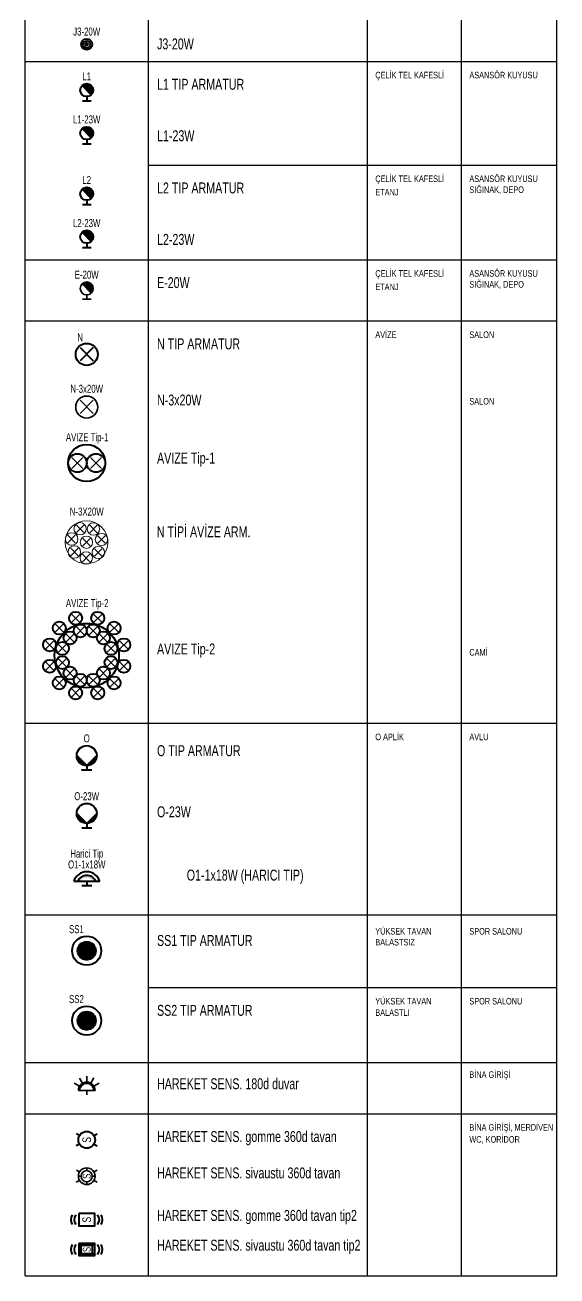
# Model space of a CAD drawing. Header units: millimetres. Extents: x -4521 to 20262, y 301 to 3092.
# Drawn here: x 9026 to 9757, y 301 to 2021 of the extents above; entities that cross this region are included whole.
import ezdxf
from ezdxf.enums import TextEntityAlignment as Align

# ---------------------------------------------------------------- set-up
doc = ezdxf.new("R2010")
doc.units = ezdxf.units.MM
doc.linetypes.add('CONTINOUS', pattern=[0])
doc.linetypes.add('CONTINU', pattern=[0])
for name, color, linetype, lineweight in [('Aydınlatma', 4, 'CONTINOUS', 35), ('Aydınlatma_', 3, 'Continuous', 40), ('Genel', 4, 'CONTINOUS', 40), ('genell', 4, 'Continuous', 25), ('Layer1', 1, 'Continuous', 0), ('Layer6', 6, 'Continuous', 0)]:
    doc.layers.add(name, color=color, linetype=linetype, lineweight=lineweight)
doc.styles.add('Grupcad', font='arial.ttf', dxfattribs={"width": 0.7})
doc.styles.add('ROMANTUR', font='arial.ttf', dxfattribs={"width": 0.7})

# ---------------------------------------------------------------- blocks, each defined once
blk = doc.blocks.new('N-3x20W')
at = {"layer": 'Aydınlatma', "color": 6, "linetype": 'CONTINU'}
for p, q in [((9, 9), (-9, -9)), ((-9, 9), (9, -9))]:
    blk.add_line(p, q, dxfattribs=at)
at = {"layer": 'Aydınlatma', "linetype": 'CONTINU'}
blk.add_circle((0, -0.3079431056394242), 15.11081903452493, dxfattribs=at)
at = {"layer": 'Aydınlatma', "linetype": 'CONTINU', "style": 'Grupcad', "width": 0.7, "flags": 8}
blk.add_attdef('N-3X20W', text='', height=11, dxfattribs=at).set_placement((0, 24.80287592888635), align=Align.MIDDLE_CENTER)
blk = doc.blocks.new('AVIZE Tip-1')
at = {"layer": 'Aydınlatma_', "color": 1, "linetype": 'CONTINU', "lineweight": 0}
for p, q in [((-20.34350356037612, -7.59375), (-5.156003560347017, 7.59375)), ((-20.34350356037612, 7.59375), (-5.156003560347017, -7.59375)), ((5.156003560376121, -7.59375), (20.34350356040522, 7.59375)), ((5.156003560376121, 7.59375), (20.34350356040522, -7.59375))]:
    blk.add_line(p, q, dxfattribs=at)
at = {"layer": 'Aydınlatma_', "color": 6, "linetype": 'CONTINU'}
for centre, radius in [((0, 0), 25.49950712075952), ((-12.74975356037612, 0), 12.74975356038041), ((12.74975356040522, 0), 12.74975356038041)]:
    blk.add_circle(centre, radius, dxfattribs=at)
at = {"layer": 'Aydınlatma_', "color": 4, "linetype": 'Continuous', "style": 'Grupcad', "width": 0.7, "flags": 8}
blk.add_attdef('AVIZE_TIP-1', text='', height=11, dxfattribs=at).set_placement((0.6783069880038965, 35.51473900127894), align=Align.MIDDLE_CENTER)
blk = doc.blocks.new('AVIZE Tip-2')
at = {"layer": 'Aydınlatma_', "color": 1, "linetype": 'CONTINU', "lineweight": 0}
for p, q in [((-9.946989683245192, 56.60976609205682), (-20.57823968328012, 45.97851609202189)), ((-20.57823968328012, 56.60976609205682), (-9.946989683245192, 45.97851609202189)), ((9.94698968323064, 56.60976609205682), (20.57823968326556, 45.97851609202189)), ((20.57823968326556, 56.60976609205682), (9.94698968323064, 45.97851609202189)), ((-32.39157086794148, 43.02688144503918), (-43.02282086797641, 32.39563144500426)), ((-43.02282086797641, 43.02688144503918), (-32.39157086794148, 32.39563144500426)), ((-3.588063332310412, 39.25595432151749), (-14.21931333234534, 28.62470432148257)), ((-14.21931333234534, 39.25595432151749), (-3.588063332310412, 28.62470432148257)), ((3.58806333236862, 39.25595432151749), (14.21931333240354, 28.62470432148257)), ((14.21931333240354, 39.25595432151749), (3.58806333236862, 28.62470432148257)), ((32.39157086791238, 43.02688144503918), (43.0228208679473, 32.39563144500426)), ((43.0228208679473, 43.02688144503918), (32.39157086791238, 32.39563144500426)), ((-45.70312048244523, 19.9393397996464), (-56.33437048248015, 9.30808979961148)), ((-56.33437048248015, 19.9393397996464), (-45.70312048244523, 9.30808979961148)), ((-17.59956446877914, 29.50046664563706), (-28.23081446881406, 18.86921664560214)), ((-28.23081446881406, 29.50046664563706), (-17.59956446877914, 18.86921664560214)), ((17.59956446883734, 29.50046664563706), (28.23081446887227, 18.86921664560214)), ((28.23081446887227, 29.50046664563706), (17.59956446883734, 18.86921664560214)), ((45.70312048244523, 19.9393397996464), (56.33437048248015, 9.30808979961148)), ((56.33437048248015, 19.9393397996464), (45.70312048244523, 9.30808979961148)), ((-28.08811068261275, 15.06211176136276), (-38.71936068264768, 4.430861761327833)), ((-38.71936068264768, 15.06211176136276), (-28.08811068261275, 4.430861761327833)), ((28.08811068267096, 15.06211176136276), (38.71936068270588, 4.430861761327833)), ((38.71936068270588, 15.06211176136276), (28.08811068267096, 4.430861761327833)), ((-56.33437048249471, -19.93933979962458), (-45.70312048245978, -9.308089799596928)), ((-45.70312048245978, -19.93933979963185), (-56.33437048248015, -9.308089799589652)), ((-28.08811068261275, -15.06211176136276), (-38.71936068264768, -4.430861761327833)), ((-38.71936068264768, -15.06211176136276), (-28.08811068261275, -4.430861761327833)), ((28.08811068267096, -15.06211176136276), (38.71936068270588, -4.430861761327833)), ((38.71936068270588, -15.06211176136276), (28.08811068267096, -4.430861761327833)), ((45.70312048243068, -19.93933979967551), (56.3343704824656, -9.308089799640584)), ((56.3343704824656, -19.93933979967551), (45.70312048243068, -9.308089799640584)), ((-32.39157086795603, -43.0268814450319), (-43.02282086797641, -32.3956314449897)), ((-43.02282086799096, -43.02688144502463), (-32.39157086794148, -32.39563144499698)), ((-17.59956446877914, -29.50046664563706), (-28.23081446881406, -18.86921664560214)), ((-28.23081446881406, -29.50046664563706), (-17.59956446877914, -18.86921664560214)), ((-3.588063332310412, -39.25595432151749), (-14.21931333234534, -28.62470432148257)), ((-14.21931333234534, -39.25595432151749), (-3.588063332310412, -28.62470432148257)), ((3.58806333236862, -39.25595432151749), (14.21931333240354, -28.62470432148257)), ((14.21931333240354, -39.25595432151749), (3.58806333236862, -28.62470432148257)), ((17.59956446883734, -29.50046664563706), (28.23081446887227, -18.86921664560214)), ((28.23081446887227, -29.50046664563706), (17.59956446883734, -18.86921664560214)), ((32.39157086789783, -43.02688144506101), (43.0228208679473, -32.39563144503336)), ((43.02282086793275, -43.02688144506828), (32.39157086791238, -32.39563144502608)), ((-9.946989683274296, -56.60976609205682), (-20.57823968329467, -45.97851609201462)), ((-20.57823968330922, -56.60976609204954), (-9.946989683259744, -45.97851609202189)), ((9.946989683201537, -56.60976609206409), (20.57823968323646, -45.97851609203644)), ((20.57823968323646, -56.60976609207137), (9.946989683201537, -45.97851609202917))]:
    blk.add_line(p, q, dxfattribs=at)
at = {"layer": 'Aydınlatma_', "color": 6, "linetype": 'CONTINU'}
for centre, radius in [((-15.26261468323355, 51.29414109203935), 8.924827492266285), ((15.262614683219, 51.29414109203935), 8.924827492266285), ((-37.70719586792984, 37.71125644502172), 8.924827492266285), ((0, 0), 44.25955083821977), ((-8.903688332356978, 33.94032932150003), 8.924827492266285), ((8.903688332356978, 33.94032932150003), 8.924827492266285), ((37.70719586790074, 37.71125644502172), 8.924827492266285), ((-51.01874548243359, 14.62371479962894), 8.924827492266285), ((-33.40373568265932, 9.746486761345295), 8.924827492266285), ((-22.9151894688257, 24.1848416456196), 8.924827492266285), ((22.9151894688257, 24.1848416456196), 8.924827492266285), ((33.40373568265932, 9.746486761345295), 8.924827492266285), ((51.01874548243359, 14.62371479962894), 8.924827492266285), ((-51.01874548244814, -14.62371479961439), 8.924827492266285), ((-33.40373568265932, -9.746486761345295), 8.924827492266285), ((-22.9151894688257, -24.1848416456196), 8.924827492266285), ((22.9151894688257, -24.1848416456196), 8.924827492266285), ((33.40373568265932, -9.746486761345295), 8.924827492266285), ((51.01874548241904, -14.62371479965805), 8.924827492266285), ((-37.70719586794439, -37.71125644501444), 8.924827492266285), ((-8.903688332356978, -33.94032932150003), 8.924827492266285), ((8.903688332356978, -33.94032932150003), 8.924827492266285), ((37.70719586788618, -37.71125644505082), 8.924827492266285), ((-15.2626146832481, -51.29414109203208), 8.924827492266285), ((15.2626146831899, -51.29414109204663), 8.924827492266285)]:
    blk.add_circle(centre, radius, dxfattribs=at)
at = {"layer": 'Aydınlatma_', "color": 4, "linetype": 'CONTINU', "style": 'Grupcad', "width": 0.7, "flags": 8}
blk.add_attdef('AVIZE_TIP-2', text='', height=11, dxfattribs=at).set_placement((0.6783069880038965, 72.07510003344942), align=Align.MIDDLE_CENTER)
blk = doc.blocks.new('J3-20W')
at = {"layer": 'Aydınlatma_', "color": 2, "linetype": 'CONTINU'}
for p, q in [((1.847367575697717, 0), (-1.847367575697717, 0)), ((0, -1.847367575697717), (0, 1.847367575683165))]:
    blk.add_line(p, q, dxfattribs=at)
at = {"layer": 'Aydınlatma_', "color": 1, "linetype": 'CONTINU'}
blk.add_circle((0, 0), 7.500000000000258, dxfattribs=at)
at = {"layer": 'Aydınlatma_', "color": 2, "linetype": 'CONTINU'}
for radius in [4.671364828084501, 1.847367575691228]:
    blk.add_circle((0, 0), radius, dxfattribs=at)
at = {"layer": 'Aydınlatma_', "color": 4, "linetype": 'CONTINU', "style": 'Grupcad', "width": 0.7, "flags": 8}
blk.add_attdef('J3-20W', text='', height=11, dxfattribs=at).set_placement((0, 17.5), align=Align.MIDDLE_CENTER)
blk = doc.blocks.new('HAREKET SENS. 180d duvar')
at = {"layer": 'Aydınlatma', "color": 2, "linetype": 'CONTINU'}
for p, q in [((-5.787185585417319, 15.93773027404677), (-9.934436278301291, 23.12097918588552)), ((0, 17.5), (0.02679923042887822, 25.79444958196837)), ((5.731377082061954, 15.97002089984016), (9.878615151537815, 23.15324794725166)), ((-17.16109446497285, 15.86497791256988), (-9.977852841315325, 11.71773142750317)), ((-11.5, 6), (11.5, 6)), ((0, 6), (0, 0)), ((17.14251190284267, 15.89723386170226), (9.95929214352509, 11.75))]:
    blk.add_line(p, q, dxfattribs=at)
blk.add_arc((0, 6), 11.49999999999576, 0, 180, dxfattribs=at)
at = {"layer": 'Aydınlatma', "linetype": 'CONTINU'}
blk.add_arc((0, 6), 9.758161778083819, 0, 180, dxfattribs=at)
blk = doc.blocks.new('SS1 TIP ARMATUR')
at = {"layer": 'Aydınlatma_', "linetype": 'CONTINU'}
h = blk.add_hatch(dxfattribs=at)
h.set_pattern_fill('DOTS', color=134, scale=20, style=0)
h.set_pattern_definition([(0, (-100596.8597088291, -43934.89133865254), (0.625, 1.25), [0, -1.25])])
edge = h.paths.add_edge_path()
edge.add_arc((0, 7.275957614183426e-12), 12.4569728748902, 180, 360)
edge.add_arc((0, 7.275957614183426e-12), 12.4569728748902, 0, 180)
blk.add_lwpolyline([(4.926313535179361, 7.275957614183426e-12, -1), (-4.926313535179361, 7.275957614183426e-12, -1)], format="xyb", close=True, dxfattribs=at)
at = {"layer": 'Aydınlatma_', "color": 1, "linetype": 'CONTINU'}
blk.add_circle((0, 7.275957614183426e-12), 20.0000000000019, dxfattribs=at)
at = {"layer": 'Aydınlatma_', "color": 3, "linetype": 'CONTINU'}
blk.add_circle((0, 7.275957614183426e-12), 12.45697287489275, dxfattribs=at)
at = {"layer": 'Aydınlatma_', "color": 2, "linetype": 'CONTINU'}
blk.add_circle((0, 7.275957614183426e-12), 4.926313535176909, dxfattribs=at)
at = {"layer": 'Aydınlatma_', "color": 4, "linetype": 'CONTINU', "style": 'Grupcad', "width": 0.7, "flags": 8}
blk.add_attdef('SS1', text='', height=11, dxfattribs=at).set_placement((-14.10426727318554, 29.65664731030847), align=Align.MIDDLE_CENTER)
blk = doc.blocks.new('SS2 TIP ARMATUR')
at = {"layer": 'Aydınlatma_', "linetype": 'CONTINU'}
h = blk.add_hatch(dxfattribs=at)
h.set_pattern_fill('DOTS', color=134, scale=20, style=0)
h.set_pattern_definition([(0, (-100596.8597088291, -43934.89133865255), (0.625, 1.25), [0, -1.25])])
edge = h.paths.add_edge_path()
edge.add_arc((1.455191522836685e-11, 0), 12.4569728748902, 180, 360)
edge.add_arc((1.455191522836685e-11, 0), 12.4569728748902, 0, 180)
at = {"layer": 'Aydınlatma_', "color": 1, "linetype": 'CONTINU'}
for p, q in [((4.926313535121153, 0), (-4.926313535121153, 0)), ((1.455191522836685e-11, -4.926313535179361), (1.455191522836685e-11, 4.926313535179361))]:
    blk.add_line(p, q, dxfattribs=at)
at = {"layer": 'Aydınlatma_', "linetype": 'CONTINU'}
blk.add_lwpolyline([(4.926313535193913, 0, -1), (-4.926313535164809, 0, -1)], format="xyb", close=True, dxfattribs=at)
at = {"layer": 'Aydınlatma_', "color": 1, "linetype": 'CONTINU'}
blk.add_circle((1.455191522836685e-11, 0), 20.0000000000019, dxfattribs=at)
at = {"layer": 'Aydınlatma_', "color": 3, "linetype": 'CONTINU'}
blk.add_circle((1.455191522836685e-11, 0), 12.45697287489275, dxfattribs=at)
at = {"layer": 'Aydınlatma_', "color": 2, "linetype": 'CONTINU'}
blk.add_circle((1.455191522836685e-11, 0), 4.926313535176909, dxfattribs=at)
at = {"layer": 'Aydınlatma_', "color": 4, "linetype": 'CONTINU', "style": 'Grupcad', "width": 0.7, "flags": 8}
blk.add_attdef('SS2', text='', height=11, dxfattribs=at).set_placement((-14.10426727317099, 29.6566473103012), align=Align.MIDDLE_CENTER)
blk = doc.blocks.new('N TIP ARMATUR')
at = {"layer": 'Aydınlatma_', "color": 1, "linetype": 'CONTINU'}
for p, q in [((9, 9.307943105639424), (-9, -8.692056894360576)), ((-9, 9.307943105639424), (9, -8.692056894360576))]:
    blk.add_line(p, q, dxfattribs=at)
at = {"layer": 'Aydınlatma_', "color": 6, "linetype": 'CONTINU'}
blk.add_circle((0, 0), 15.11081903452493, dxfattribs=at)
at = {"layer": 'Aydınlatma_', "color": 4, "linetype": 'CONTINU', "style": 'Grupcad', "width": 0.7, "flags": 8}
blk.add_attdef('N', text='', height=11, dxfattribs=at).set_placement((-9.0750536469277, 23.59952742089808), align=Align.MIDDLE_CENTER)
blk = doc.blocks.new('HAREKET SENS. gomme 360d tavan tip2')
at = {"layer": 'Aydınlatma_', "color": 4, "linetype": 'CONTINU'}
blk.add_lwpolyline([(-11.02499999999418, 8.39999999999418), (-11.02499999999418, -8.39999999999418), (11.02499999999418, -8.39999999999418), (11.02499999999418, 8.39999999999418)], close=True, dxfattribs=at)
at = {"layer": 'Aydınlatma_', "color": 2, "linetype": 'CONTINU'}
for centre, radius, start, end in [((-6.92500000000291, 0), 14.7, 152.8725753827942, 207.1274246172058), ((-6.92500000000291, 0), 10.5, 140.3304120702558, 219.6695879297442), ((6.92500000000291, 0), 10.5, 320.3304120702557, 39.66958792974425), ((6.92500000000291, 0), 14.7, 332.8725753827943, 27.12742461720577)]:
    blk.add_arc(centre, radius, start, end, dxfattribs=at)
at = {"layer": 'Aydınlatma_', "color": 4, "linetype": 'CONTINU', "style": 'Grupcad', "width": 0.7, "flags": 8}
blk.add_attdef('S', text='', height=12, rotation=90, dxfattribs=at).set_placement((0, 0), align=Align.MIDDLE_CENTER)
blk = doc.blocks.new('HAREKET SENS. sivaustu 360d tavan tip2')
at = {"layer": 'Aydınlatma_', "color": 34, "linetype": 'CONTINU'}
for p, q in [((-8.02499999999418, 5.399999999994179), (-11.02499999999418, 8.39999999999418)), ((8.02499999999418, 5.399999999994179), (11.02499999999418, 8.39999999999418)), ((-8.02499999999418, -5.399999999994179), (-11.02499999999418, -8.39999999999418)), ((8.02499999999418, -5.399999999994179), (11.02499999999418, -8.39999999999418))]:
    blk.add_line(p, q, dxfattribs=at)
at = {"layer": 'Aydınlatma_', "color": 4, "linetype": 'CONTINU'}
blk.add_lwpolyline([(-11.02499999999418, 8.39999999999418), (-11.02499999999418, -8.39999999999418), (11.02499999999418, -8.39999999999418), (11.02499999999418, 8.39999999999418)], close=True, dxfattribs=at)
at = {"layer": 'Aydınlatma_', "color": 34, "linetype": 'CONTINU'}
blk.add_lwpolyline([(-8.02499999999418, 5.399999999994179), (-8.02499999999418, -5.399999999994179), (8.02499999999418, -5.399999999994179), (8.02499999999418, 5.399999999994179)], close=True, dxfattribs=at)
at = {"layer": 'Aydınlatma_', "color": 2, "linetype": 'CONTINU'}
for centre, radius, start, end in [((-6.92500000000291, 0), 14.7, 152.8725753827942, 207.1274246172058), ((-6.92500000000291, 0), 10.5, 140.3304120702558, 219.6695879297442), ((6.92500000000291, 0), 10.5, 320.3304120702557, 39.66958792974425), ((6.92500000000291, 0), 14.7, 332.8725753827943, 27.12742461720577)]:
    blk.add_arc(centre, radius, start, end, dxfattribs=at)
at = {"layer": 'Aydınlatma_', "color": 4, "linetype": 'CONTINU', "style": 'Grupcad', "width": 0.7, "flags": 8}
blk.add_attdef('S', text='', height=11, rotation=90, dxfattribs=at).set_placement((0, 0), align=Align.MIDDLE_CENTER)
blk = doc.blocks.new('HAREKET SENS. gomme 360d tavan')
at = {"layer": 'Aydınlatma_', "color": 2, "linetype": 'CONTINU'}
for p, q in [((-9.919228674771148, 5.818840305219055), (-14.2494280810788, 8.318882098101312)), ((9.919228674771148, 5.818840305233607), (14.2494280810788, 8.318882098101312)), ((-9.95877760653093, -5.75089111214038), (-14.28890463753487, -8.250891119110747)), ((9.95877760653093, -5.750891112125828), (14.28890463754942, -8.250891119096195))]:
    blk.add_line(p, q, dxfattribs=at)
at = {"layer": 'Aydınlatma_', "color": 4, "linetype": 'CONTINU'}
blk.add_circle((0, 0), 11.5, dxfattribs=at)
at = {"layer": 'Aydınlatma_', "color": 2, "linetype": 'CONTINU', "style": 'Grupcad', "width": 0.7, "flags": 8}
blk.add_attdef('S', text='', height=12, rotation=90, dxfattribs=at).set_placement((0, 0), align=Align.MIDDLE_CENTER)
blk = doc.blocks.new('HAREKET SENS. sivaustu 360d tavan')
at = {"layer": 'Aydınlatma', "color": 2, "linetype": 'CONTINU'}
for p, q in [((-9.919228674756596, 5.818840305219055), (-14.2494280810788, 8.31888209808676)), ((9.919228674756596, 5.818840305233607), (14.2494280810788, 8.318882098115864)), ((-9.958777606545482, -5.750891112125828), (-14.28890463753487, -8.250891119110747)), ((9.958777606545482, -5.750891112125828), (14.28890463754942, -8.250891119096195))]:
    blk.add_line(p, q, dxfattribs=at)
at = {"layer": 'Aydınlatma', "linetype": 'CONTINU'}
for p, q in [((-7.664380031434121, 0), (-11.5, 0)), ((0, 7.664380031434121), (0, 11.5)), ((0, 11.5), (0, 7.664380031434121)), ((7.664380031434121, 0), (11.5, 0)), ((0, -7.664380031434121), (0, -11.5))]:
    blk.add_line(p, q, dxfattribs=at)
for radius in [11.5, 7.664380031434121]:
    blk.add_circle((0, 0), radius, dxfattribs=at)
at = {"layer": 'Aydınlatma', "color": 2, "linetype": 'CONTINU', "style": 'Grupcad', "width": 0.7, "flags": 8}
blk.add_attdef('S', text='', height=11, rotation=90, dxfattribs=at).set_placement((0, 0), align=Align.MIDDLE_CENTER)
blk = doc.blocks.new('O TIP ARMATUR')
at = {"layer": 'Aydınlatma_', "linetype": 'CONTINU'}
h = blk.add_hatch(color=256, dxfattribs=at)
edge = h.paths.add_edge_path()
edge.add_line((5.820766091346741e-11, 6.000000000291038), (-13.70448682154529, 19.70448682186543))
edge.add_arc((8.731149137020111e-11, 19.70448682192364), 13.7044868216326, 180.0000000002434, 269.9999999998783)
h = blk.add_hatch(color=256, dxfattribs=at)
edge = h.paths.add_edge_path()
edge.add_arc((8.731149137020111e-11, 19.70448682192364), 13.7044868216326, 270.0000000001217, 359.9999999997566)
edge.add_line((13.70448682171991, 19.70448682186543), (1.164153218269348e-10, 6.000000000291038))
at = {"layer": 'Aydınlatma_', "color": 1, "linetype": 'CONTINU'}
for p, q in [((-13.70448682157439, 19.70448682189453), (8.731149137020111e-11, 6.000000000261934)), ((8.731149137020111e-11, 6.000000000261934), (13.70448682174901, 19.70448682189453))]:
    blk.add_line(p, q, dxfattribs=at)
at = {"layer": 'Aydınlatma_', "linetype": 'CONTINU', "ltscale": 5}
for p, q in [((-7, 2.91038304567337e-11), (7, -2.91038304567337e-11)), ((8.731149137020111e-11, 6.000000000261934), (1.164153218269348e-10, -2.91038304567337e-11)), ((8.731149137020111e-11, 0), (0, 0))]:
    blk.add_line(p, q, dxfattribs=at)
at = {"layer": 'Aydınlatma_', "color": 1, "linetype": 'CONTINU'}
blk.add_circle((8.731149137020111e-11, 19.70448682192364), 13.70448682162909, dxfattribs=at)
at = {"layer": 'Aydınlatma_', "color": 4, "linetype": 'CONTINU', "style": 'Grupcad', "width": 0.7, "flags": 8}
blk.add_attdef('O', text='', height=11, dxfattribs=at).set_placement((8.731149137020111e-11, 43.40897364355624), align=Align.MIDDLE_CENTER)
blk = doc.blocks.new('O-23W')
at = {"layer": 'Aydınlatma_', "linetype": 'CONTINU'}
h = blk.add_hatch(color=256, dxfattribs=at)
edge = h.paths.add_edge_path()
edge.add_line((-0.09648016787832603, 5.999660383808077), (-13.80096698948182, 19.70414720538247))
edge.add_arc((-0.0964801678492222, 19.70414720544068), 13.7044868216326, 180.0000000002434, 269.9999999998783)
h = blk.add_hatch(color=256, dxfattribs=at)
edge = h.paths.add_edge_path()
edge.add_arc((-0.0964801678492222, 19.70414720544068), 13.7044868216326, 270.0000000001217, 359.9999999997566)
edge.add_line((13.60800665378338, 19.70414720538247), (-0.09648016782011837, 5.999660383808077))
at = {"layer": 'Aydınlatma_', "color": 1, "linetype": 'CONTINU'}
for p, q in [((-13.80096698951093, 19.70414720541157), (-0.0964801678492222, 5.999660383778973)), ((-0.0964801678492222, 5.999660383778973), (13.60800665381248, 19.70414720541157))]:
    blk.add_line(p, q, dxfattribs=at)
at = {"layer": 'Aydınlatma_', "linetype": 'CONTINU', "ltscale": 5}
for p, q in [((-7, 2.91038304567337e-11), (7, -2.91038304567337e-11)), ((8.731149137020111e-11, 6.000000000261934), (1.164153218269348e-10, -2.91038304567337e-11)), ((8.731149137020111e-11, 0), (0, 0))]:
    blk.add_line(p, q, dxfattribs=at)
at = {"layer": 'Aydınlatma_', "color": 1, "linetype": 'CONTINU'}
blk.add_circle((-0.0964801678492222, 19.70414720544068), 13.70448682162909, dxfattribs=at)
at = {"layer": 'Aydınlatma_', "color": 4, "linetype": 'CONTINU', "style": 'Grupcad', "width": 0.7, "flags": 8}
blk.add_attdef('O-23W', text='', height=11, dxfattribs=at).set_placement((-0.0964801678492222, 43.40863402707328), align=Align.MIDDLE_CENTER)
blk = doc.blocks.new('L1 TIP ARMATUR')
at = {"layer": 'Aydınlatma_', "linetype": 'CONTINU'}
h = blk.add_hatch(color=1, dxfattribs=at)
edge = h.paths.add_edge_path()
edge.add_arc((-2.91038304567337e-11, 14.90954544323904), 8.909545442954615, 360, 495, ccw=False)
edge.add_arc((-2.91038304567337e-11, 14.90954544322449), 8.909545442948001, 315.00000000029775, 360.0000000000468, ccw=False)
edge.add_line((6.30000000000291, 8.609545443265233), (-6.300000000032014, 21.20954544324195))
at = {"layer": 'Aydınlatma_', "color": 1, "linetype": 'CONTINU'}
blk.add_line((6.300000000017462, 8.609545443250681), (-6.300000000017462, 21.2095454432274), dxfattribs=at)
at = {"layer": 'Aydınlatma_', "linetype": 'CONTINU'}
blk.add_line((-6, 0), (6, 0), dxfattribs=at)
at = {"layer": 'Aydınlatma_', "linetype": 'CONTINU', "ltscale": 5}
blk.add_line((-2.91038304567337e-11, 6.000000000291038), (0, 0), dxfattribs=at)
at = {"layer": 'Aydınlatma_', "color": 1, "linetype": 'CONTINU'}
blk.add_circle((-2.91038304567337e-11, 14.90954544323904), 8.909545442950497, dxfattribs=at)
at = {"layer": 'Aydınlatma_', "color": 4, "linetype": 'CONTINU', "style": 'Grupcad', "width": 0.7, "flags": 8}
blk.add_attdef('L1', text='', height=11, dxfattribs=at).set_placement((-2.91038304567337e-11, 33.81909088618704), align=Align.MIDDLE_CENTER)
blk = doc.blocks.new('L1-23W')
at = {"layer": 'Aydınlatma_', "linetype": 'CONTINU'}
h = blk.add_hatch(color=1, dxfattribs=at)
edge = h.paths.add_edge_path()
edge.add_arc((-2.91038304567337e-11, 14.90954544323904), 8.909545442954615, 360, 495, ccw=False)
edge.add_arc((-2.91038304567337e-11, 14.90954544322449), 8.909545442948001, 315.00000000029775, 360.0000000000468, ccw=False)
edge.add_line((6.30000000000291, 8.609545443265233), (-6.300000000032014, 21.20954544324195))
at = {"layer": 'Aydınlatma_', "color": 1, "linetype": 'CONTINU'}
blk.add_line((6.300000000017462, 8.609545443250681), (-6.300000000017462, 21.2095454432274), dxfattribs=at)
at = {"layer": 'Aydınlatma_', "linetype": 'CONTINU'}
blk.add_line((-6, 0), (6, 0), dxfattribs=at)
at = {"layer": 'Aydınlatma_', "linetype": 'CONTINU', "ltscale": 5}
blk.add_line((-2.91038304567337e-11, 6.000000000291038), (0, 0), dxfattribs=at)
at = {"layer": 'Aydınlatma_', "color": 1, "linetype": 'CONTINU'}
blk.add_circle((-2.91038304567337e-11, 14.90954544323904), 8.909545442950497, dxfattribs=at)
at = {"layer": 'Aydınlatma_', "color": 4, "linetype": 'CONTINU', "style": 'Grupcad', "width": 0.7, "flags": 8}
blk.add_attdef('L1-23W', text='', height=11, dxfattribs=at).set_placement((-2.91038304567337e-11, 33.81909088618704), align=Align.MIDDLE_CENTER)
blk = doc.blocks.new('L2 TIP ARMATUR')
at = {"layer": 'Aydınlatma_', "linetype": 'CONTINU'}
h = blk.add_hatch(color=1, dxfattribs=at)
edge = h.paths.add_edge_path()
edge.add_arc((-2.91038304567337e-11, 14.90954544323904), 8.909545442954615, 360, 495, ccw=False)
edge.add_arc((-2.91038304567337e-11, 14.90954544322449), 8.909545442948001, 315.00000000029775, 360.0000000000468, ccw=False)
edge.add_line((6.30000000000291, 8.609545443265233), (-6.300000000032014, 21.20954544324195))
at = {"layer": 'Aydınlatma_', "color": 1, "linetype": 'CONTINU'}
blk.add_line((6.300000000017462, 8.609545443250681), (-6.300000000017462, 21.2095454432274), dxfattribs=at)
at = {"layer": 'Aydınlatma_', "linetype": 'CONTINU'}
blk.add_line((-6, 0), (6, 0), dxfattribs=at)
at = {"layer": 'Aydınlatma_', "linetype": 'CONTINU', "ltscale": 5}
blk.add_line((-2.91038304567337e-11, 6.000000000291038), (0, 0), dxfattribs=at)
at = {"layer": 'Aydınlatma_', "color": 1, "linetype": 'CONTINU'}
blk.add_circle((-2.91038304567337e-11, 14.90954544323904), 8.909545442950497, dxfattribs=at)
at = {"layer": 'Aydınlatma_', "color": 4, "linetype": 'CONTINU', "style": 'Grupcad', "width": 0.7, "flags": 8}
blk.add_attdef('L2', text='', height=11, dxfattribs=at).set_placement((-2.91038304567337e-11, 33.81909088618704), align=Align.MIDDLE_CENTER)
blk = doc.blocks.new('L2-23W')
at = {"layer": 'Aydınlatma_', "linetype": 'CONTINU'}
h = blk.add_hatch(color=1, dxfattribs=at)
edge = h.paths.add_edge_path()
edge.add_arc((-2.91038304567337e-11, 14.90954544323904), 8.909545442954615, 360, 495, ccw=False)
edge.add_arc((-2.91038304567337e-11, 14.90954544322449), 8.909545442948001, 315.00000000029775, 360.0000000000468, ccw=False)
edge.add_line((6.30000000000291, 8.609545443265233), (-6.300000000032014, 21.20954544324195))
at = {"layer": 'Aydınlatma_', "color": 1, "linetype": 'CONTINU'}
blk.add_line((6.300000000017462, 8.609545443250681), (-6.300000000017462, 21.2095454432274), dxfattribs=at)
at = {"layer": 'Aydınlatma_', "linetype": 'CONTINU'}
blk.add_line((-6, 0), (6, 0), dxfattribs=at)
at = {"layer": 'Aydınlatma_', "linetype": 'CONTINU', "ltscale": 5}
blk.add_line((-2.91038304567337e-11, 6.000000000291038), (0, 0), dxfattribs=at)
at = {"layer": 'Aydınlatma_', "color": 1, "linetype": 'CONTINU'}
blk.add_circle((-2.91038304567337e-11, 14.90954544323904), 8.909545442950497, dxfattribs=at)
at = {"layer": 'Aydınlatma_', "color": 4, "linetype": 'CONTINU', "style": 'Grupcad', "width": 0.7, "flags": 8}
blk.add_attdef('L2-23W', text='', height=11, dxfattribs=at).set_placement((-2.91038304567337e-11, 33.81909088618704), align=Align.MIDDLE_CENTER)
blk = doc.blocks.new('E-20W')
at = {"layer": 'Aydınlatma', "linetype": 'CONTINU'}
h = blk.add_hatch(color=1, dxfattribs=at)
edge = h.paths.add_edge_path()
edge.add_arc((-2.91038304567337e-11, 14.90954544323904), 8.909545442954615, 360, 495, ccw=False)
edge.add_arc((-2.91038304567337e-11, 14.90954544322449), 8.909545442948001, 315.00000000029775, 360.0000000000468, ccw=False)
edge.add_line((6.30000000000291, 8.609545443265233), (-6.300000000032014, 21.20954544324195))
at = {"layer": 'Aydınlatma', "color": 1, "linetype": 'CONTINU'}
blk.add_line((6.300000000017462, 8.609545443250681), (-6.300000000017462, 21.2095454432274), dxfattribs=at)
at = {"layer": 'Aydınlatma', "linetype": 'CONTINU'}
for p, q in [((-6, 0), (6, 0)), ((-2.91038304567337e-11, 6.000000000291038), (0, 0))]:
    blk.add_line(p, q, dxfattribs=at)
at = {"layer": 'Aydınlatma', "color": 1, "linetype": 'CONTINU'}
blk.add_circle((-2.91038304567337e-11, 14.90954544323904), 8.909545442950497, dxfattribs=at)
at = {"layer": 'Aydınlatma', "linetype": 'CONTINU', "style": 'Grupcad', "width": 0.7, "flags": 8}
blk.add_attdef('E-20W', text='', height=11, dxfattribs=at).set_placement((-2.91038304567337e-11, 33.81909088618704), align=Align.MIDDLE_CENTER)
blk = doc.blocks.new('O1-1x18W (HARICI TIP)')
at = {"layer": 'Aydınlatma_', "linetype": 'CONTINU'}
h = blk.add_hatch(color=2, dxfattribs=at)
edge = h.paths.add_edge_path()
edge.add_arc((-5.966285243630409e-09, 0.302177542107529), 10.73736440375526, 32.04963529304052, 147.9503647069595)
edge.add_line((-9.100868842360796, 6), (-12.50000000596629, 6))
edge.add_arc((-5.966285243630409e-09, 0.302177542107529), 13.73736440375657, 24.504722310771285, 155.4952776892286, ccw=False)
edge.add_line((12.49999999403371, 6), (9.100868830428226, 6))
at = {"layer": 'Aydınlatma_', "color": 1, "linetype": 'CONTINU'}
blk.add_line((-17.85003205179237, 6), (17.85003205179237, 6), dxfattribs=at)
at = {"layer": 'Aydınlatma_', "linetype": 'CONTINU', "ltscale": 5}
blk.add_line((-7, 2.91038304567337e-11), (7, -2.91038304567337e-11), dxfattribs=at)
at = {"layer": 'Aydınlatma_', "color": 3, "linetype": 'CONTINU'}
blk.add_line((0, 6), (0, 0), dxfattribs=at)
at = {"layer": 'Aydınlatma_', "color": 1, "linetype": 'CONTINU'}
blk.add_arc((-5.966285243630409e-09, 0.3021775421220809), 18.73736440375292, 17.70335168860564, 162.2966483113944, dxfattribs=at)
at = {"layer": 'Aydınlatma_', "color": 2, "linetype": 'CONTINU'}
blk.add_arc((-5.966285243630409e-09, 0.3021775421220809), 13.73736440375292, 24.50472231067406, 155.4952776893259, dxfattribs=at)
at = {"layer": 'Aydınlatma_', "color": 4, "linetype": 'CONTINU', "style": 'Grupcad', "width": 0.7, "flags": 8}
for tag, p in [('HARICI.TIP', (-5.966285243630409e-09, 44.03954194588005)), ('O1-1X18W', (-5.966285243630409e-09, 29.03954194588005))]:
    blk.add_attdef(tag, text='', height=11, dxfattribs=at).set_placement(p, align=Align.MIDDLE_CENTER)
blk = doc.blocks.new('N-TİPİ AVİZE')
at = {"layer": 'Layer1', "linetype": 'Continuous', "lineweight": 0}
for p, q in [((-3.659249144810019, 23.62703055416932), (-13.78424914481002, 13.50203055425663)), ((-13.78424914481002, 23.62703055416932), (-3.659249144810019, 13.50203055425663)), ((14.60822896187892, 23.29041431326186), (4.483228961878922, 13.16541431326186)), ((4.483228961878922, 23.29041431326186), (14.60822896187892, 13.16541431326186)), ((-15.3120126259164, 9.554817857890157), (-25.43701262579998, -0.570182142109843)), ((-25.43701262579998, 9.554817857890157), (-15.3120126259164, -0.570182142109843)), ((5.0625, 5.062500000058208), (-5.0625, -5.062500000058208)), ((-5.0625, 5.062500000058208), (5.0625, -5.062500000058208)), ((25.73463809330133, 8.79844803008018), (15.60963809330133, -1.326551969919819)), ((15.60963809330133, 8.79844803008018), (25.73463809330133, -1.326551969919819)), ((-11.57529290491948, -8.329560594575014), (-21.70029290491948, -18.45456059457501)), ((-21.70029290491948, -8.329560594575014), (-11.57529290491948, -18.45456059457501)), ((4.737083852116484, -16.55880305371829), (-5.38791614890215, -26.68380305371829)), ((-5.38791614890215, -16.55880305371829), (4.737083852116484, -26.68380305371829)), ((21.34156523412094, -8.936122101848014), (11.21656523511047, -19.06112210184801)), ((11.21656523511047, -8.936122101848014), (21.34156523412094, -19.06112210184801))]:
    blk.add_line(p, q, dxfattribs=at)
at = {"layer": 'Layer6'}
for centre, radius in [((0, 5.820766091346741e-11), 29.50636722547984), ((-8.721749144810019, 18.56453055425663), 8.499835706920273), ((9.545728961878922, 18.22791431326186), 8.499835706920273), ((-20.3745126259164, 4.492317857890157), 8.499835706920273), ((0, 5.820766091346741e-11), 8.499835706920273), ((20.67213809330133, 3.735948030080181), 8.499835706920273), ((-16.63779290579259, -13.39206059457501), 8.499835706920273), ((-0.3254161489021499, -21.62130305371829), 8.499835706920273), ((16.27906523511047, -13.99862210184801), 8.499835706920273)]:
    blk.add_circle(centre, radius, dxfattribs=at)

msp = doc.modelspace()

# ---------------------------------------------------------------- linework, layer by layer
at = {"layer": 'genell', "color": 251, "linetype": 'CONTINOUS'}
for p, q in [((9025.75513040612, 301.3222213371882), (9025.75513040612, 2993.14578252655)), ((9195.314596370095, 301.3222213371882), (9195.314596370095, 2993.14578252655)), ((9496.465087226723, 301.3222213371882), (9496.465087226708, 2993.14578252655)), ((9625.726398974643, 301.3222213371882), (9625.726398974657, 2993.14578252655)), ((9756.942932194797, 301.3222213371882), (9756.942932194797, 2993.14578252655)), ((9025.75513040612, 1970.96381695737), (9195.314596370095, 1970.96381695737)), ((9195.314596370095, 1970.96381695737), (9756.942932194797, 1970.96381695737)), ((9195.314596370066, 1828.465671834823), (9756.942932194797, 1828.465671834823)), ((9025.75513040609, 1698.303744547939), (9195.314596370037, 1698.303744547939)), ((9195.314596370066, 1698.303744547939), (9756.942932194797, 1698.303744547939)), ((9025.75513040609, 1614.102602630748), (9195.314596370037, 1614.102602630748)), ((9195.314596370066, 1614.102602630763), (9756.942932194797, 1614.102602630763)), ((9025.75513040609, 1061.195384024188), (9195.314596370037, 1061.195384024188)), ((9195.314596370066, 1061.195384024202), (9756.942932194797, 1061.195384024202)), ((9025.75513040609, 797.6515723598968), (9195.314596370037, 797.6515723598968)), ((9195.314596370066, 797.6515723598968), (9756.942932194797, 797.6515723598968)), ((9195.314596370066, 697.8870639276975), (9756.942932194797, 697.8870639276975)), ((9025.75513040612, 594.6860874477388), (9195.314596370066, 594.6860874477388)), ((9025.75513040612, 594.6860874477388), (9195.314596370066, 594.6860874477388)), ((9195.314596370095, 594.6860874477388), (9756.942932194797, 594.6860874477388)), ((9025.75513040612, 524.4457173071823), (9195.314596370095, 524.4457173071823)), ((9195.314596370095, 524.4457173071823), (9756.942932194797, 524.4457173071823)), ((9025.75513040612, 301.3222213371737), (9195.314596370095, 301.3222213371737)), ((9195.314596370095, 301.3222213371882), (9756.942932194797, 301.3222213371882))]:
    msp.add_line(p, q, dxfattribs=at)

# ---------------------------------------------------------------- block references
at = {"layer": 'Aydınlatma_', "linetype": 'CONTINU'}
ref = msp.add_blockref('J3-20W', (9110.534863388108, 1994.47091497271), dxfattribs=at)
ref.add_attrib('J3-20W', 'J3-20W', dxfattribs={"color": 4, "linetype": 'ByBlock', "height": 11, "style": 'Grupcad', "width": 0.7}).set_placement((9110.534863388108, 2011.97091497271), align=Align.MIDDLE_CENTER)
ref = msp.add_blockref('N TIP ARMATUR', (9110.53486338805, 1568.182991546109), dxfattribs=at)
ref.add_attrib('N', 'N', dxfattribs={"color": 4, "linetype": 'CONTINU', "height": 11, "style": 'Grupcad', "width": 0.7}).set_placement((9101.459809741122, 1591.782518967022), align=Align.MIDDLE_CENTER)
ref = msp.add_blockref('N-3x20W', (9110.53486338805, 1496.107470154613), dxfattribs=at)
ref.add_attrib('N-3X20W', 'N-3x20W', dxfattribs={"color": 4, "linetype": 'Continuous', "height": 11, "style": 'Grupcad', "width": 0.7}).set_placement((9110.53486338805, 1520.910346083514), align=Align.MIDDLE_CENTER)
ref = msp.add_blockref('AVIZE Tip-1', (9110.53486338802, 1418.822583651836), dxfattribs=at)
ref.add_attrib('AVIZE_TIP-1', 'AVIZE Tip-1', dxfattribs={"color": 4, "linetype": 'Continuous', "height": 11, "style": 'Grupcad', "width": 0.7}).set_placement((9111.213170376024, 1454.337322653122), align=Align.MIDDLE_CENTER)
ref = msp.add_blockref('AVIZE Tip-2', (9110.53486338802, 1154.209638272263), dxfattribs=at)
ref.add_attrib('AVIZE_TIP-2', 'AVIZE Tip-2', dxfattribs={"color": 4, "linetype": 'CONTINU', "height": 11, "style": 'Grupcad', "width": 0.7}).set_placement((9111.213170376024, 1226.28473830572), align=Align.MIDDLE_CENTER)
msp.add_blockref('O1-1x18W (HARICI TIP)', (9110.631343556015, 837.941505346007), dxfattribs=at).add_auto_attribs({'HARICI.TIP': 'Harici Tip', 'O1-1X18W': 'O1-1x18W'})
ref = msp.add_blockref('SS1 TIP ARMATUR', (9110.534863388108, 748.426249013075), dxfattribs=at)
ref.add_attrib('SS1', 'SS1', dxfattribs={"color": 4, "linetype": 'ByBlock', "height": 11, "style": 'ROMANTUR', "width": 0.7}).set_placement((9096.430596114893, 778.0828963233907), align=Align.MIDDLE_CENTER)
ref = msp.add_blockref('SS2 TIP ARMATUR', (9110.53486338805, 652.3063647792987), dxfattribs=at)
ref.add_attrib('SS2', 'SS2', dxfattribs={"color": 4, "linetype": 'CONTINU', "height": 11, "style": 'Grupcad', "width": 0.7}).set_placement((9096.430596114893, 681.9630120895999), align=Align.MIDDLE_CENTER)
msp.add_blockref('HAREKET SENS. 180d duvar', (9110.534863388108, 550.3426946255604), dxfattribs=at)
ref = msp.add_blockref('HAREKET SENS. gomme 360d tavan', (9110.534863388108, 488.4883202028977), dxfattribs=at)
ref.add_attrib('S', 'S', dxfattribs={"color": 4, "linetype": 'CONTINU', "height": 12, "rotation": 90, "style": 'Grupcad', "width": 0.6999999999999998}).set_placement((9110.534863388108, 488.4883202028977), align=Align.MIDDLE_CENTER)
ref = msp.add_blockref('HAREKET SENS. sivaustu 360d tavan', (9110.534863388079, 438.4581863397871), dxfattribs=at)
ref.add_attrib('S', 'S', dxfattribs={"color": 4, "linetype": 'CONTINU', "height": 11, "rotation": 90, "style": 'Grupcad', "width": 0.7}).set_placement((9110.534863388079, 438.4581863397871), align=Align.MIDDLE_CENTER)
ref = msp.add_blockref('HAREKET SENS. gomme 360d tavan tip2', (9110.534863388108, 378.6833271023606), dxfattribs=at)
ref.add_attrib('S', 'S', dxfattribs={"color": 4, "linetype": 'CONTINU', "height": 12, "rotation": 90, "style": 'Grupcad', "width": 0.6999999999999998}).set_placement((9110.534863388108, 378.6833271023606), align=Align.MIDDLE_CENTER)
ref = msp.add_blockref('HAREKET SENS. sivaustu 360d tavan tip2', (9110.534863388108, 337.7152878867018), dxfattribs=at)
ref.add_attrib('S', 'S', dxfattribs={"color": 4, "linetype": 'CONTINU', "height": 11, "rotation": 90, "style": 'Grupcad', "width": 0.7}).set_placement((9110.534863388108, 337.7152878867018), align=Align.MIDDLE_CENTER)
at = {"layer": 'Genel', "linetype": 'CONTINU'}
msp.add_blockref('N-TİPİ AVİZE', (9110.214276113966, 1309.92545953138), dxfattribs=at)
at = {"layer": 'genell', "linetype": 'CONTINU'}
ref = msp.add_blockref('L1 TIP ARMATUR', (9110.534863388108, 1916.589623268661), dxfattribs=at)
ref.add_attrib('L1', 'L1', dxfattribs={"layer": 'Aydınlatma_', "color": 4, "linetype": 'CONTINU', "height": 11, "style": 'Grupcad', "width": 0.7}).set_placement((9110.534863388079, 1950.408714154848), align=Align.MIDDLE_CENTER)
ref = msp.add_blockref('L1-23W', (9110.534863388108, 1857.414035871534), dxfattribs=at)
ref.add_attrib('L1-23W', 'L1-23W', dxfattribs={"layer": 'Aydınlatma_', "color": 4, "linetype": 'CONTINU', "height": 11, "style": 'Grupcad', "width": 0.7}).set_placement((9110.534863388079, 1891.233126757721), align=Align.MIDDLE_CENTER)
ref = msp.add_blockref('L2 TIP ARMATUR', (9110.534863388108, 1774.091478146114), dxfattribs=at)
ref.add_attrib('L2', 'L2', dxfattribs={"layer": 'Aydınlatma_', "color": 4, "linetype": 'CONTINU', "height": 11, "style": 'Grupcad', "width": 0.7}).set_placement((9110.534863388079, 1807.910569032301), align=Align.MIDDLE_CENTER)
ref = msp.add_blockref('L2-23W', (9110.534863388108, 1714.915890748987), dxfattribs=at)
ref.add_attrib('L2-23W', 'L2-23W', dxfattribs={"layer": 'Aydınlatma_', "color": 4, "linetype": 'CONTINU', "height": 11, "style": 'Grupcad', "width": 0.7}).set_placement((9110.534863388079, 1748.734981635174), align=Align.MIDDLE_CENTER)
ref = msp.add_blockref('E-20W', (9110.534863388108, 1643.929550859229), dxfattribs=at)
ref.add_attrib('E-20W', 'E-20W', dxfattribs={"layer": 'Aydınlatma_', "color": 4, "linetype": 'ByBlock', "height": 11, "style": 'Grupcad', "width": 0.7}).set_placement((9110.534863388079, 1677.748641745417), align=Align.MIDDLE_CENTER)
ref = msp.add_blockref('O TIP ARMATUR', (9110.534863387991, 996.9208324614119), dxfattribs=at)
ref.add_attrib('O', 'O', dxfattribs={"layer": 'Aydınlatma_', "color": 4, "linetype": 'CONTINU', "height": 11, "style": 'Grupcad', "width": 0.7}).set_placement((9110.534863388079, 1040.329806104968), align=Align.MIDDLE_CENTER)
ref = msp.add_blockref('O-23W', (9110.631343555928, 917.4727387651474), dxfattribs=at)
ref.add_attrib('O-23W', 'O-23W', dxfattribs={"layer": 'Aydınlatma_', "color": 4, "linetype": 'CONTINU', "height": 11, "style": 'Grupcad', "width": 0.7}).set_placement((9110.534863388079, 960.8813727922206), align=Align.MIDDLE_CENTER)

# ---------------------------------------------------------------- texts
at = {"layer": 'Aydınlatma', "linetype": 'CONTINU', "style": 'Grupcad', "width": 0.7, "flags": 8}
msp.add_attdef('N-3X20W', text='N-3x20W', height=11, dxfattribs=at).set_placement((9110.615150592028, 1352.126174389512), align=Align.MIDDLE_CENTER)
at = {"layer": 'genell', "linetype": 'CONTINOUS', "style": 'Grupcad', "width": 0.7}
for s, p in [('J3-20W', (9207.21923025194, 1994.993845829475)), ('L1 TIP ARMATUR', (9207.21923025191, 1939.523011406836)), ('L1-23W', (9207.21923025191, 1868.769297463306)), ('L2 TIP ARMATUR', (9207.21923025191, 1797.024866284275)), ('L2-23W', (9207.21923025191, 1726.271152340745)), ('E-20W', (9207.21923025191, 1666.862938997405)), ('N TIP ARMATUR', (9207.219230251882, 1582.661797080214)), ('N-3x20W', (9207.219230251882, 1505.490388562841)), ('AVIZE Tip-1', (9207.219230251882, 1425.698331548916)), ('AVIZE Tip-2', (9207.219230251882, 1163.269602358512)), ('O TIP ARMATUR', (9207.219230251882, 1023.443324162708)), ('O-23W', (9207.21923025194, 939.432820674785)), ('O1-1x18W (HARICI TIP)', (9248.080872106337, 852.3734370860439)), ('SS1 TIP ARMATUR', (9207.21923025194, 762.56614261094)), ('SS2 TIP ARMATUR', (9207.21923025191, 666.4462583771638)), ('HAREKET SENS. 180d duvar', (9207.21923025194, 565.5803471560612)), ('HAREKET SENS. gomme 360d tavan', (9207.21923025194, 493.0049117566341)), ('HAREKET SENS. sivaustu 360d tavan', (9207.21923025194, 442.974777893538)), ('HAREKET SENS. gomme 360d tavan tip2', (9207.21923025194, 384.5662926978221)), ('HAREKET SENS. sivaustu 360d tavan tip2', (9207.21923025194, 343.5982534821633))]:
    msp.add_text(s, height=15, dxfattribs=at).set_placement(p, align=Align.MIDDLE_LEFT)
at = {"layer": 'genell', "color": 4, "linetype": 'CONTINOUS', "style": 'Grupcad', "width": 0.7}
for s, p in [('ÇELİK TEL KAFESLİ', (9507.248332338728, 1947.642349114754)), ('ASANSÖR KUYUSU', (9636.509644086647, 1947.642349114754)), ('ÇELİK TEL KAFESLİ', (9507.248332338728, 1805.144203992208)), ('ASANSÖR KUYUSU', (9636.509644086647, 1805.144203992208)), ('ETANJ', (9507.248332338728, 1786.739134302941)), ('SIĞINAK, DEPO', (9636.509644086647, 1790.144203992208)), ('ÇELİK TEL KAFESLİ', (9507.248332338728, 1674.982276705323)), ('ASANSÖR KUYUSU', (9636.509644086647, 1674.982276705323)), ('SIĞINAK, DEPO', (9636.509644086647, 1659.982276705323)), ('ETANJ', (9507.248332338728, 1656.577207016056)), ('AVİZE', (9507.248332338728, 1590.781134788132)), ('SALON', (9636.509644086647, 1590.781134788132)), ('SALON', (9636.509644086647, 1499.197912037238)), ('CAMİ', (9636.509644086647, 1154.090460302712)), ('O APLİK', (9507.248332338728, 1037.873916181572)), ('AVLU', (9636.509644086647, 1037.873916181572)), ('YÜKSEK TAVAN', (9507.248332338728, 770.685480318858)), ('SPOR SALONU', (9636.509644086676, 770.685480318858)), ('BALASTSIZ', (9507.248332338728, 755.685480318858)), ('YÜKSEK TAVAN', (9507.248332338728, 674.5655960850672)), ('SPOR SALONU', (9636.509644086647, 674.5655960850672)), ('BALASTLI', (9507.248332338728, 658.8829621938021)), ('BİNA GİRİŞİ', (9636.509644086676, 573.6996848639938)), ('BİNA GİRİŞİ, MERDİVEN', (9636.509644086676, 501.1242494645667)), ('WC, KORİDOR', (9636.509644086676, 484.6082292606261))]:
    msp.add_text(s, height=9, dxfattribs=at).set_placement(p)
at = {"layer": 'genell', "linetype": 'CONTINOUS', "style": 'Grupcad', "width": 0.7}
msp.add_text('N TİPİ AVİZE ARM.', height=15, dxfattribs=at).set_placement((9206.906885715853, 1316.766432242377, 166.4845605011969))

doc.saveas('drawing.dxf')
